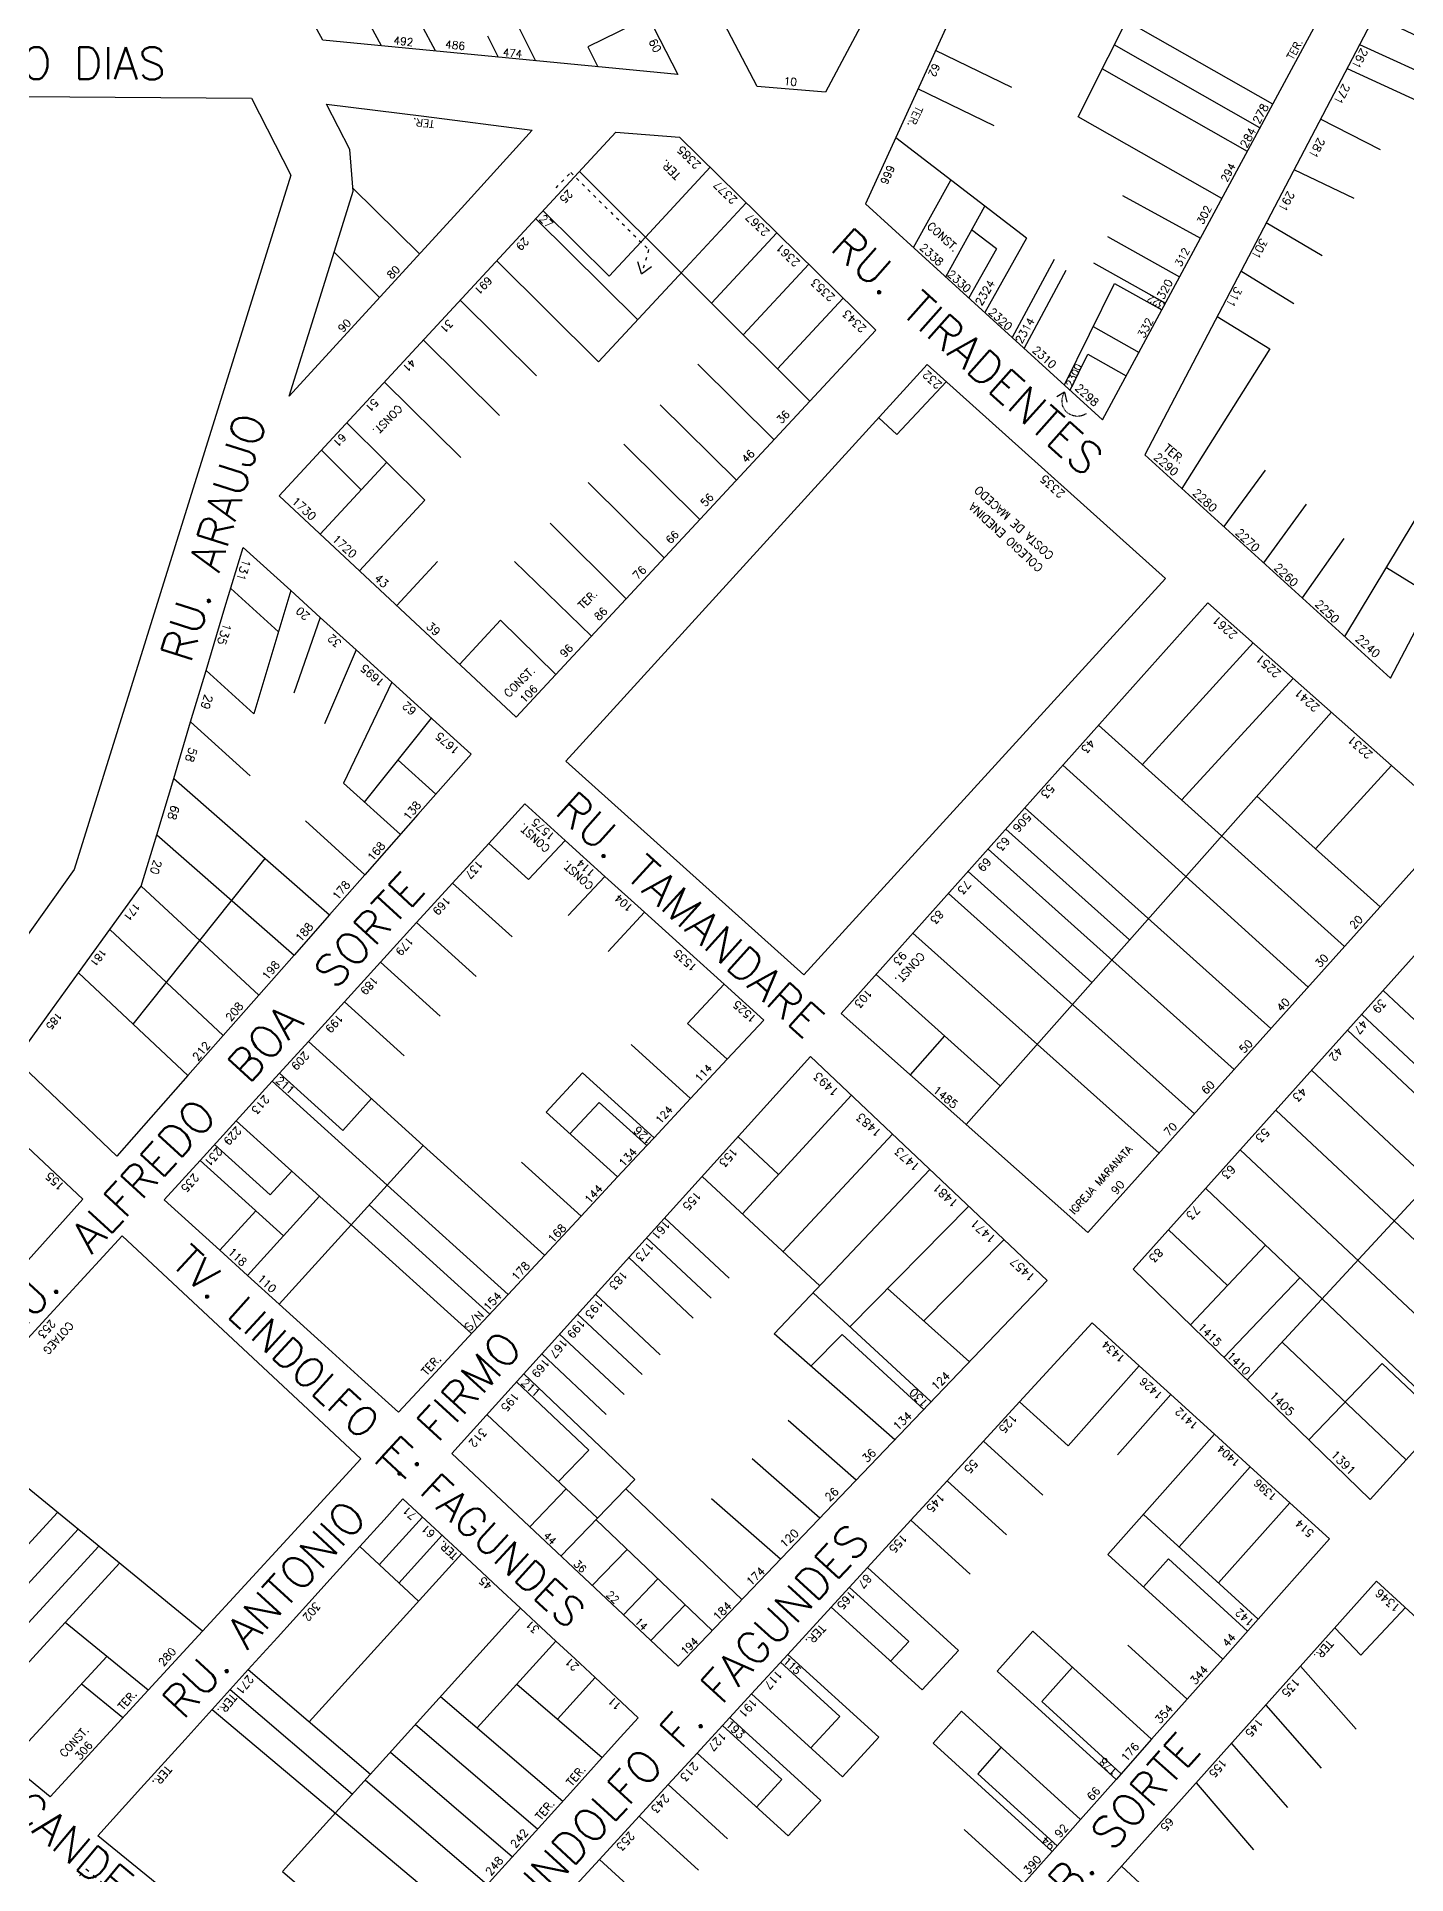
# Model space of a CAD drawing. Extents: x 714896 to 749292, y 8417558 to 8447149.
# Drawn here: x 737748.9 to 738004.6, y 8426694.1 to 8427037.1 of the extents above; entities that cross this region are included whole.
import ezdxf

# ---------------------------------------------------------------- set-up
doc = ezdxf.new("R2010")
doc.units = 0
doc.header["$MEASUREMENT"] = 0
doc.linetypes.add('ACAD_ISO03W100', pattern=[30, 12, -18])
for name, color, linetype in [('LOTE', 7, 'CONTINUOUS'), ('NUM-PORTA', 7, 'CONTINUOUS'), ('QUADRA', 6, 'CONTINUOUS'), ('TEXTO', 7, 'CONTINUOUS'), ('TEXTODERUA', 3, 'CONTINUOUS')]:
    doc.layers.add(name, color=color, linetype=linetype)
doc.styles.add('ROMANS', font='ROMANS.SHX', dxfattribs={"height": 1.5})

msp = doc.modelspace()

# ---------------------------------------------------------------- linework, layer by layer
at = {"layer": 'LOTE', "color": 7}
for p, q in [((737943.34, 8427022.14, 519.78), (737961.2, 8427057.75, 521.77)), ((737823.36, 8427034.41, 523.96), (737816.06, 8427048.04, 524.06)), ((737813.26, 8427035.39), (737808.51, 8427044.25, 0.07)), ((737838.4, 8427039.81, 524.14), (737842.04, 8427032.59, 523.96)), ((737863.1, 8427040.7, 525.04), (737851.78, 8427035.2, 0.09)), ((737979.65, 8427024.49, 517.49), (737952.32, 8427040.04, 519.83)), ((737833.07, 8427037.23, 524.06), (737835.07, 8427033.27, 523.96)), ((737851.78, 8427035.2, 0.09), (737853.66, 8427031.46)), ((737977.28, 8427020.09, 517.49), (737950.07, 8427035.57, 519.81)), ((737995.88, 8427035.59), (738014.72, 8427027.03, 0.47)), ((737930.96, 8427027.62, 520.09), (737916.7, 8427034.48, 520.48)), ((737993.56, 8427031.16, 0), (738012.48, 8427022.41, 0.43)), ((737974.92, 8427015.68, 517.49), (737947.83, 8427031.09, 519.8)), ((737927.68, 8427020.47, 520.09), (737913.43, 8427027.33, 520.48)), ((737970.13, 8427006.9, 517.49), (737943.34, 8427022.14, 519.78)), ((737999.78, 8427015.98, 0.23), (737988.59, 8427021.69, 0)), ((737933.69, 8426999.47, 519.57), (737909.27, 8427018.23, 520.48)), ((737893.25, 8426969.04, 521.96), (737850.24, 8427011.91, 519.33)), ((737874.64, 8427012.71, 521.35), (737862.53, 8426999.66, 521.37)), ((737994.84, 8427006.87, 0.17), (737983.63, 8427012.21, 0)), ((737820.35, 8426996.55), (737807.95, 8427008.83, -1.36)), ((737912.57, 8426997.73, 519.91), (737919.55, 8427010.32, 520.03)), ((737951.64, 8427007.44, 519.16), (737966.15, 8426999.5, 517.49)), ((737855.75, 8426992.39, 521.39), (737843.44, 8427004.58, 519.33)), ((737881.38, 8427006.09, 521.35), (737869.22, 8426992.99, 521.37)), ((737918.61, 8426992.24, 519.91), (737925.88, 8427005.47, 519.86)), ((737861.12, 8426984.26, 520.49), (737842.08, 8427003.11, 519.33)), ((737887.07, 8427000.49, 521.35), (737874.88, 8426987.35, 521.37)), ((737928.08, 8426997.47, 519.67), (737923.44, 8427001.04, 519.84)), ((737988.89, 8426996.17, 0.13), (737978.44, 8427002.32, 0)), ((737862.53, 8426999.66, 521.37), (737855.75, 8426992.39, 521.39)), ((737928.08, 8426997.47, 519.73), (737922.9, 8426988.31, 519.91)), ((737933.69, 8426999.47, 519.64), (737925.88, 8426985.63, 519.91)), ((737948.81, 8426999.8, 519.1), (737962.24, 8426992.23, 517.49)), ((737812.92, 8426988.43), (737804.43, 8426996.84, -0.93)), ((737853.8, 8426976.39, 520.49), (737834.78, 8426995.23, 519.33)), ((737893.04, 8426994.62, 521.35), (737880.81, 8426981.44, 521.37)), ((737938.83, 8426995.49, 519.34), (737931.01, 8426980.96, 519.91)), ((737941.06, 8426993.47, 519.34), (737933.23, 8426978.94, 519.91)), ((737946.18, 8426994.89, 519.1), (737959.61, 8426987.32, 517.49)), ((737869.59, 8426993.38, 520.48), (737853.8, 8426976.39, 520.49)), ((737940.79, 8426972.08, 519.91), (737950.13, 8426991.04, 518.79)), ((737950.13, 8426991.04, 518.79), (737958.94, 8426986.09, 517.49)), ((737983.58, 8426987.23, 0.1), (737973.71, 8426993.29, 0)), ((737842.21, 8426973.81, 520.88), (737827.99, 8426987.89, 519.33)), ((737899.48, 8426988.3, 521.35), (737887.16, 8426975.03, 521.37)), ((737969.29, 8426984.85, 0), (737979.12, 8426978.8, 0.08)), ((737835.32, 8426966.37, 520.88), (737821.11, 8426980.45, 519.33)), ((737946.15, 8426982.96, 518.76), (737954.71, 8426978.15, 517.49)), ((737941.82, 8426971.13, 519.91), (737945.11, 8426977.81, 519.52)), ((737945.11, 8426977.81, 519.52), (737952.31, 8426973.76, 517.49)), ((737979.12, 8426978.8, 0.08), (737962.69, 8426952.75, 517.86)), ((737886.58, 8426961.86, 521.96), (737872.36, 8426975.94, 521.09)), ((737828.06, 8426958.53, 520.88), (737813.85, 8426972.61, 519.33)), ((737909.51, 8426962.84, 517.64), (737918.72, 8426972.68, 520.08)), ((737879.52, 8426954.28, 521.96), (737865.31, 8426968.36, 521.09)), ((737821.39, 8426950.57, 521.38), (737806.81, 8426965.01, 519.33)), ((737906.11, 8426965.94, 516.59), (737909.51, 8426962.84, 517.64)), ((737809.48, 8426952.52, 520.38), (737802.05, 8426959.88, 519.33)), ((737872.72, 8426946.96, 521.96), (737858.5, 8426961.04, 521.09)), ((737814.24, 8426957.65, 521.44), (737801.81, 8426944.26, 518.08)), ((737978.23, 8426956.15, 517.92), (737970.5, 8426945.67, 517.86)), ((737866.05, 8426939.79, 521.96), (737851.83, 8426953.87, 521.09)), ((737821.39, 8426950.57, 521.38), (737809.17, 8426937.4, 518.08)), ((737985.92, 8426949.83, 517.92), (737977.95, 8426938.91, 517.86)), ((737993.13, 8426925.13, 517.86), (738008.6, 8426950.8, 517.92)), ((737858.98, 8426932.19, 521.96), (737844.77, 8426946.27, 521.09)), ((737992.92, 8426943.43, 517.92), (737985.18, 8426932.34, 517.86)), ((737823.76, 8426939.14, 520.14), (737816.13, 8426930.92, 518.08)), ((737852.46, 8426925.17, 521.96), (737838.12, 8426939.12, 520.19)), ((738000.88, 8426937.98, 517.93), (738009.65, 8426932.6, 517.85)), ((737835.51, 8426928.2, 520.14), (737827.88, 8426919.98, 518.08)), ((737845.8, 8426918.01, 521.96), (737835.51, 8426928.2, 520.14)), ((737955.3, 8426901.17), (737975.99, 8426923.95)), ((737962.62, 8426894.58), (737983.48, 8426917.32)), ((737990.63, 8426910.99), (737922.4, 8426834.08)), ((737947.14, 8426908.56), (737993.06, 8426867.27)), ((737940.5, 8426901.12), (737986.26, 8426859.69)), ((737987.63, 8426885.53), (738001.86, 8426901.04)), ((737976.67, 8426895.34), (737999.73, 8426874.7)), ((737933.37, 8426893.14), (737979.32, 8426851.97)), ((737929.85, 8426889.2), (737952.94, 8426868.51)), ((737926.52, 8426885.47), (737972.45, 8426844.31)), ((737922.79, 8426881.28), (737945.9, 8426860.57)), ((737919.13, 8426877.18), (737965.03, 8426836.04)), ((737912.48, 8426869.74), (737958.43, 8426828.69)), ((737756.72, 8426862.33), (737777.12, 8426843.17)), ((737905.62, 8426862.05), (737928.8, 8426841.3)), ((738000.27, 8426859.08), (738045.55, 8426816.64)), ((737996.27, 8426854.61), (738009.87, 8426841.87)), ((737918.35, 8426850.62), (737911.97, 8426843.35)), ((737993.6, 8426851.63), (738038.83, 8426809.23)), ((737986.92, 8426844.19), (738032.11, 8426801.83)), ((737900.99, 8426839.51, 514.8), (737880.59, 8426817.31, 513.82)), ((737980.24, 8426836.75), (738025.39, 8426794.42)), ((737908.65, 8426832.25, 514.8), (737888.17, 8426810.31, 513.28)), ((737879.82, 8426831.8, 514.72), (737887.39, 8426824.7, 513.84)), ((737973.56, 8426829.31), (738018.67, 8426787.02)), ((737915.62, 8426825.65, 514.8), (737886.58, 8426794.96, 513.36)), ((737895.1, 8426803.96, 512.85), (737873.12, 8426824.37, 514.72)), ((737967.17, 8426822.1, 516.25), (738011.95, 8426779.61, 516.21)), ((737922.92, 8426818.82, 514.8), (737900.71, 8426796.3, 510.52)), ((737866.12, 8426816.63, 514.72), (737878.17, 8426805.35, 513.32)), ((737862.77, 8426812.92, 514.72), (737874.81, 8426801.64, 513.32)), ((737929.45, 8426812.53, 514.8), (737914.53, 8426797.41, 511.93)), ((737960.2, 8426814.42, 516.21), (737971.2, 8426803.99, 516.2)), ((737859.42, 8426809.22, 514.72), (737871.46, 8426797.93, 513.32)), ((737964.28, 8426796.67, 516.21), (737978.33, 8426811.52, 516.2)), ((737970.55, 8426790.57, 516.21), (737984.71, 8426805.46, 516.21)), ((737853.23, 8426802.37, 514.73), (737865.27, 8426791.08, 513.32)), ((737915.9, 8426782.3, 509.94), (737893.84, 8426802.63, 513.82)), ((737907.77, 8426803.46, 513.5), (737923.06, 8426789.79, 509.94)), ((737849.88, 8426798.66, 514.73), (737861.92, 8426787.37, 513.32)), ((737846.53, 8426794.95, 514.73), (737858.57, 8426783.66, 513.32)), ((737909.1, 8426775.21, 509.94), (737886.58, 8426794.96, 513.36)), ((737899.3, 8426794.88, 510.25), (737893.44, 8426788.94, 509.13)), ((737914.51, 8426780.86, 509.94), (737899.3, 8426794.88, 512.61)), ((737843.18, 8426791.24, 514.73), (737855.22, 8426779.95, 513.32)), ((737981.49, 8426793.35, 516.23), (738004.56, 8426771.47, 516.21)), ((737838.48, 8426786.04, 514.73), (737851.96, 8426773.27, 512.45)), ((737839.82, 8426787.53, 514.73), (737860.6, 8426767.83, 511.21)), ((737932.4, 8426782.31), (737941.46, 8426774.06, 524.8)), ((737832.96, 8426779.93, 514.73), (737853.6, 8426760.57, 511.65)), ((737901.9, 8426767.69, 509.94), (737889.17, 8426778.84, 511.75)), ((737925.63, 8426774.94), (737936.73, 8426764.85)), ((737846.31, 8426767.41, 0.66), (737851.96, 8426773.27, 1.21)), ((737895.09, 8426760.57, 509.94), (737882.45, 8426771.66, 511.62)), ((737846.78, 8426753.49), (737860.6, 8426767.83, 1.35)), ((737918.87, 8426767.57), (737929.96, 8426757.48)), ((737840.95, 8426758.97), (737847.77, 8426766.04, 0.67)), ((737880.56, 8426745.4, 509.94), (737858.89, 8426766.06, 511.92)), ((737887.76, 8426752.92, 509.94), (737874.91, 8426764.2, 511.52)), ((737875.03, 8426739.62, 509.94), (737853.34, 8426760.3, 511.92)), ((737955.51, 8426761.28), (737976.96, 8426741.76)), ((737912.11, 8426760.21), (737923.2, 8426750.11)), ((737852.61, 8426748.02), (737859.06, 8426754.7, 0.63)), ((737948.87, 8426753.8), (737970.32, 8426734.28)), ((737903.99, 8426751.37), (737921, 8426735.89)), ((737960.17, 8426752.98), (737974.97, 8426739.52)), ((737858.44, 8426742.54), (737864.89, 8426749.23, 0.63)), ((737900.61, 8426747.69), (737911.7, 8426737.59)), ((737863.54, 8426737.74), (737869.99, 8426744.43, 0.63)), ((737897.23, 8426744), (737914.24, 8426728.52)), ((738004.42, 8426743.91, 514.24), (737996.12, 8426735, 513.87)), ((737996.12, 8426735, 513.87), (737991.28, 8426740.14, 513.93)), ((737934.86, 8426739.51), (737957.05, 8426719.32)), ((737952.59, 8426736.9), (737963.68, 8426726.8)), ((737887.76, 8426733.69), (737898.86, 8426723.59)), ((737889.11, 8426735.16), (737906.12, 8426719.68)), ((737984.87, 8426732.99, 513.93), (737995.25, 8426721.22, 513.66)), ((737788.4, 8426732.32), (737811.2, 8426712.79, -0.63)), ((737838.55, 8426729.59, 0.44), (737854.5, 8426715.92)), ((737928.22, 8426732.03), (737950.41, 8426711.84)), ((737785.05, 8426728.61), (737807.84, 8426709.09, -0.63)), ((737824.32, 8426727.29, 0.63), (737847.12, 8426707.77)), ((737882.35, 8426727.8), (737899.36, 8426712.32)), ((737936.55, 8426726.35), (737951.34, 8426712.89)), ((737781.69, 8426724.9), (737827.65, 8426686.27)), ((737878.29, 8426723.38), (737895.3, 8426707.9)), ((737921.58, 8426724.55), (737943.77, 8426704.36)), ((737978.36, 8426725.71, 513.93), (737988.73, 8426713.95, 513.66)), ((737819.63, 8426722.1, 0.63), (737842.42, 8426702.58)), ((737876.94, 8426721.9), (737888.03, 8426711.81)), ((737814.93, 8426716.91, 0.63), (737837.72, 8426697.39)), ((737872.21, 8426716.75), (737889.22, 8426701.27)), ((737916.27, 8426718.57), (737938.46, 8426698.38)), ((737971.94, 8426718.54, 513.93), (737982.39, 8426706.56, 513.63)), ((737924.6, 8426712.89), (737939.39, 8426699.43)), ((737810.23, 8426711.72, 0.63), (737833.02, 8426692.2)), ((737866.8, 8426710.85), (737877.89, 8426700.76)), ((737965.34, 8426711.17, 513.93), (737976.08, 8426698.69, 513.63)), ((737861.38, 8426704.96), (737872.48, 8426694.87)), ((737922.06, 8426702.49), (737933.15, 8426692.39)), ((737853.95, 8426696.86), (737865.04, 8426686.76)), ((737951.41, 8426695.62, 513.93), (737959.99, 8426687.69, 513.75)), ((737794.79, 8426694.67, 0.63), (737817.58, 8426675.15))]:
    msp.add_line(p, q, dxfattribs=at)
at = {"layer": 'LOTE', "color": 3, "linetype": 'ACAD_ISO03W100', "ltscale": 0.05, "elevation": 0}
msp.add_lwpolyline([(737845.87, 8427008.87), (737848.6, 8427011.73), (737863.15, 8426997.33), (737861.84, 8426992.84)], dxfattribs=at)
at = {"layer": 'LOTE', "color": 3, "elevation": 0}
for points in [[(737861.84, 8426992.84), (737861.11, 8426995.06)], [(737861.84, 8426992.84), (737863.7, 8426994.16)]]:
    msp.add_lwpolyline(points, dxfattribs=at)
at = {"layer": 'LOTE', "color": 7, "flags": 128}
for points in [[(737940.81, 8426970.73), (737939.35, 8426969.89)], [(737940.81, 8426970.73), (737941.23, 8426968.89)], [(737908.35, 8426733.93), (737911.7, 8426737.58)], [(737934.86, 8426739.51), (737928.22, 8426732.03)], [(737914.24, 8426728.52), (737921, 8426735.89)], [(737942.25, 8426732.78), (737936.55, 8426726.35)], [(737893.44, 8426717.7), (737898.86, 8426723.59)], [(737921.58, 8426724.55), (737916.27, 8426718.57)], [(737899.36, 8426712.32), (737906.12, 8426719.68)], [(737928.98, 8426717.82), (737924.6, 8426712.89)], [(737883.3, 8426706.65), (737888.03, 8426711.81)], [(737889.22, 8426701.27), (737895.3, 8426707.9)]]:
    msp.add_lwpolyline(points, dxfattribs=at)
at = {"layer": 'LOTE', "color": 7, "linetype": 'ACAD_ISO03W100', "ltscale": 0.003, "flags": 128}
msp.add_lwpolyline([(737944.8, 8426966.69), (737944.34, 8426966.44), (737943.71, 8426966.25), (737942.97, 8426966.21), (737942.03, 8426966.44), (737941.43, 8426966.8), (737940.92, 8426967.29), (737940.52, 8426967.99), (737940.34, 8426968.6), (737940.33, 8426969.48), (737940.48, 8426970.09), (737940.81, 8426970.73)], dxfattribs=at)
at = {"layer": 'LOTE', "color": 7, "linetype": 'CONTINUOUS', "flags": 128}
for points in [[(737785.12, 8426934.09), (737794.02, 8426926.03)], [(737796.32, 8426933.7), (737789.41, 8426910.71)], [(737801.85, 8426928.69), (737796.88, 8426914.53)], [(737780.52, 8426918.76), (737789.41, 8426910.71)], [(737815.2, 8426916.61), (737806.19, 8426897.78)], [(737777.64, 8426909.19), (737788.76, 8426899.12)], [(737810.13, 8426894.22), (737822.61, 8426909.9)], [(737823.41, 8426895.68), (737816.37, 8426902.06)], [(737774.48, 8426898.65), (737803.57, 8426873.18)], [(737816.8, 8426888.18), (737806.19, 8426897.78)], [(737799.06, 8426890.75), (737810.18, 8426880.68)], [(737771.31, 8426888.12), (737796.96, 8426865.68)], [(737766.91, 8426852.76), (737791.55, 8426883.7)], [(737833.29, 8426886.52), (737840.74, 8426879.77)], [(737840.74, 8426879.77), (737847.56, 8426887.08)], [(737848.15, 8426873.06), (737854.97, 8426880.37)], [(737768.43, 8426878.54), (737790.35, 8426858.18)], [(737826.55, 8426879.12), (737837.68, 8426869.06)], [(737855.57, 8426866.35), (737862.39, 8426873.66)], [(737762.57, 8426870.44), (737783.73, 8426850.67)], [(737819.82, 8426871.73), (737830.94, 8426861.66)], [(737813.09, 8426864.33), (737824.21, 8426854.27)], [(737870.4, 8426852.93), (737877.22, 8426860.24)], [(737974.86, 8426786.39), (738044.33, 8426861.42)], [(737806.36, 8426856.94), (737817.48, 8426846.88)], [(737799.62, 8426849.55), (737821.05, 8426830.16)], [(737794.24, 8426843.63), (737806.04, 8426832.95)], [(737844.01, 8426836.35), (737850.83, 8426843.67)], [(737792.89, 8426842.15), (737814.34, 8426822.75)], [(737806.04, 8426832.95), (737811.41, 8426838.88)], [(737848.46, 8426832.33), (737853.91, 8426838.18)], [(737786.16, 8426834.76), (737807.62, 8426815.33)], [(737782.12, 8426830.32), (737792.5, 8426820.93)], [(737794.19, 8426800.52), (737821.05, 8426830.16)], [(737779.43, 8426827.36), (737795, 8426813.27)], [(737792.5, 8426820.93), (737796.54, 8426825.36)], [(737814.34, 8426822.75), (737836.9, 8426802.33)], [(737788.27, 8426805.88), (737801.73, 8426820.67)], [(737783.07, 8426810.58), (737789.81, 8426817.97)], [(737941.46, 8426774.06), (737954.73, 8426789.02)], [(738011.28, 8426778.87), (738000.11, 8426789.48), (737986.38, 8426775.19)], [(737950.69, 8426772.42), (737960.65, 8426783.64)], [(737779.86, 8426739.51), (737732.56, 8426778.18)], [(737948.87, 8426753.8), (737968.78, 8426776.24)], [(737962.17, 8426755.22), (737975.44, 8426770.18)], [(737724.35, 8426730.74), (737752.76, 8426761.66)], [(737969.56, 8426748.49), (737982.84, 8426763.45)], [(737728.22, 8426727.57), (737756.63, 8426758.5)], [(737732.09, 8426724.41), (737760.51, 8426755.33)], [(737735.96, 8426721.24), (737764.38, 8426752.17)], [(737955.53, 8426747.74), (737960.17, 8426752.98)], [(737769.71, 8426728.47), (737754.23, 8426741.12)], [(737743.7, 8426714.91), (737761.97, 8426734.79)], [(737764.98, 8426723.31), (737757.23, 8426729.64)]]:
    msp.add_lwpolyline(points, dxfattribs=at)
for points, elevation in [([(737808.53, 8426922.63), (737802.61, 8426908.85)], 519), ([(737870.4, 8426852.93), (737877.81, 8426846.22)], 519.29), ([(737859.87, 8426848.97), (737870.99, 8426838.9)], 519.29), ([(737850.83, 8426843.67), (737864.17, 8426831.59)], 519.29), ([(737844.01, 8426836.35), (737857.35, 8426824.27)], 519.29), ([(737853.91, 8426838.18), (737862.81, 8426830.13)], 519.29), ([(737821.05, 8426830.16), (737843.72, 8426809.65)], 519.29), ([(737839.41, 8426827.02), (737850.53, 8426816.96)], 519.29), ([(737810.98, 8426819.04), (737833.49, 8426798.67)], 519.29), ([(737807.62, 8426815.33), (737830.08, 8426795.02)], 519.29)]:
    msp.add_lwpolyline(points, dxfattribs=dict(at, elevation=elevation))
at = {"layer": 'LOTE', "color": 7}
for points in [[(737820.93, 8426760.78), (737812.87, 8426751.89)], [(737824.59, 8426757.38), (737816.54, 8426748.48)], [(737828.25, 8426753.97), (737799.8, 8426722.55)], [(737809.21, 8426755.29), (737820.2, 8426745.08)], [(737839.24, 8426743.76), (737794.79, 8426694.67)], [(737845.83, 8426737.63), (737831.16, 8426721.43)], [(737853.16, 8426730.82), (737846.14, 8426723.08)]]:
    msp.add_lwpolyline(points, dxfattribs=at)
at = {"layer": 'LOTE', "color": 7, "linetype": 'ACAD_ISO03W100', "ltscale": 0.06}
msp.add_lwpolyline([(737756.9, 8426693.8), (737758.09, 8426695.14), (737766.46, 8426688.11), (737766.43, 8426686.18)], dxfattribs=at)
at = {"layer": 'QUADRA', "color": 6}
for points in [[(737763.93, 8427233.5), (737868.59, 8427030.02), (737802.31, 8427036.45), (737709.78, 8427205), (737763.93, 8427233.5)], [(737923.9, 8427078.83), (737896.17, 8427026.75), (737883.39, 8427027.78), (737800, 8427186.96), (737853.37, 8427214.6), (737923.9, 8427078.83)], [(737903.62, 8427005.87), (737947.9, 8426965.59), (737989.93, 8427043.54), (737933.58, 8427071.42), (737903.62, 8427005.87)], [(737955.76, 8426959.04), (738001.67, 8426917.38), (738053.05, 8427015.41), (737998.66, 8427040.9), (737955.76, 8426959.04)], [(737560.1, 8427027.29), (737788.99, 8427025.61), (737796.36, 8427011.22), (737755.89, 8426881.66), (737674.06, 8426766.68), (737591.45, 8426778.93), (737560.1, 8427027.29)], [(737803, 8427024.51), (737821.2, 8427022.26), (737841.38, 8427019.66), (737828.18, 8427005.1), (737812.36, 8426987.81), (737796.04, 8426969.99), (737800.93, 8426985.65), (737808, 8427008.25), (737807.34, 8427016), (737803, 8427024.51)], [(737868.92, 8427018.33), (737905.59, 8426982.3), (737838.43, 8426910.09), (737794.17, 8426951.37), (737857.01, 8427019.23), (737868.92, 8427018.33)], [(737892.09, 8426861.97), (737847.69, 8426901.88), (737915.16, 8426975.87), (737959.63, 8426935.97), (737892.09, 8426861.97)], [(737967.55, 8426931.43), (738013.84, 8426890.43), (737945.14, 8426813.87), (737899.12, 8426854.77), (737967.55, 8426931.43)], [(738021.27, 8426882.48), (738067.22, 8426840.52), (737997.84, 8426764.06), (737953.59, 8426807.05), (738021.27, 8426882.48)], [(737893.34, 8426846.76), (737937.56, 8426804.93), (737868.64, 8426732.95), (737826.39, 8426772.66), (737893.34, 8426846.76)], [(737738.83, 8426837.58), (737757.53, 8426820.11), (737697.21, 8426752.92), (737685.07, 8426762.84), (737738.83, 8426837.58)]]:
    msp.add_lwpolyline(points, close=True, dxfattribs=at)
at = {"layer": 'QUADRA', "color": 6, "linetype": 'CONTINUOUS'}
for points in [[(737745, 8426846.12), (737751.06, 8426854.51), (737756.72, 8426862.33), (737762.57, 8426870.44), (737768.43, 8426878.54), (737771.31, 8426888.12), (737774.48, 8426898.65), (737777.64, 8426909.19), (737780.52, 8426918.76), (737784.05, 8426930.53), (737787.42, 8426941.75), (737796.32, 8426933.7), (737801.85, 8426928.69), (737808.53, 8426922.63), (737815.2, 8426916.61), (737822.79, 8426909.73), (737830.02, 8426903.18), (737820.08, 8426891.9), (737810.18, 8426880.68), (737803.57, 8426873.18), (737796.96, 8426865.68), (737790.35, 8426858.18), (737783.73, 8426850.67), (737777.12, 8426843.17), (737770.22, 8426835.35), (737763.89, 8426828.17), (737754.21, 8426837.37), (737745, 8426846.12)], [(737844.48, 8426686.55), (737853.95, 8426696.86), (737861.38, 8426704.96), (737866.8, 8426710.85), (737872.21, 8426716.75), (737882.35, 8426727.8), (737889.11, 8426735.16), (737897.23, 8426744), (737903.99, 8426751.37), (737912.11, 8426760.21), (737918.87, 8426767.57), (737925.63, 8426774.94), (737932.4, 8426782.31), (737939.53, 8426790.07), (737945.92, 8426797.04), (737954.73, 8426789.02), (737960.65, 8426783.64), (737968.78, 8426776.24), (737975.44, 8426770.18), (737982.84, 8426763.45), (737990.23, 8426756.72), (737984.2, 8426749.92), (737976.96, 8426741.76), (737970.32, 8426734.28), (737963.68, 8426726.8), (737957.05, 8426719.32), (737950.41, 8426711.84), (737943.77, 8426704.36), (737938.46, 8426698.38), (737933.15, 8426692.39)]]:
    msp.add_lwpolyline(points, dxfattribs=at)
for points in [[(737772.69, 8426819.97), (737779.43, 8426827.36), (737786.16, 8426834.76), (737792.89, 8426842.15), (737799.62, 8426849.55), (737806.36, 8426856.94), (737813.09, 8426864.33), (737819.82, 8426871.73), (737826.55, 8426879.12), (737833.29, 8426886.52), (737840.02, 8426893.91), (737847.56, 8426887.08), (737854.97, 8426880.37), (737862.39, 8426873.66), (737870.2, 8426866.59), (737877.22, 8426860.24), (737884.63, 8426853.53), (737877.81, 8426846.22), (737870.99, 8426838.9), (737864.17, 8426831.59), (737862.81, 8426830.13), (737857.35, 8426824.27), (737850.53, 8426816.96), (737836.9, 8426802.33), (737829.52, 8426794.42), (737822.52, 8426786.91), (737816.44, 8426780.39), (737809.57, 8426786.6), (737802.03, 8426793.43), (737794.19, 8426800.52), (737788.27, 8426805.88), (737783.07, 8426810.58), (737772.69, 8426819.97)], [(737751.44, 8426708.58), (737743.7, 8426714.91), (737735.96, 8426721.24), (737728.22, 8426727.57), (737716.6, 8426737.07), (737710.41, 8426742.13), (737704.14, 8426747.25), (737718.92, 8426763.33), (737732.56, 8426778.18), (737750.65, 8426797.85), (737764.84, 8426813.29), (737779.97, 8426799.17), (737798.59, 8426781.79), (737809.42, 8426771.68), (737795.65, 8426756.69), (737779.86, 8426739.51), (737769.71, 8426728.47), (737751.44, 8426708.58)], [(737935.19, 8426677.5), (737999.06, 8426748.83), (738043.31, 8426708.21), (738013.58, 8426673.66), (738003.82, 8426649.97), (737935.19, 8426677.5)]]:
    msp.add_lwpolyline(points, close=True, dxfattribs=at)
at = {"layer": 'QUADRA', "color": 6}
msp.add_lwpolyline([(737772, 8426691.78), (737760.33, 8426701.32), (737768.36, 8426710.18), (737776.6, 8426719.28), (737781.69, 8426724.9), (737788.4, 8426732.32), (737793.86, 8426738.34), (737799.7, 8426744.79), (737804.24, 8426749.81), (737809.21, 8426755.29), (737813.75, 8426760.3), (737817.27, 8426764.19), (737820.77, 8426760.93), (737824.91, 8426757.08), (737828.25, 8426753.97), (737830.99, 8426751.43), (737835.08, 8426747.63), (737839.24, 8426743.76), (737842.18, 8426741.02), (737845.83, 8426737.63), (737849.42, 8426734.3), (737853.16, 8426730.82), (737853.16, 8426730.82), (737857.17, 8426727.09), (737861.21, 8426723.33), (737857.92, 8426719.69), (737854.5, 8426715.92), (737849.1, 8426709.96), (737842, 8426702.12), (737835.1, 8426694.5), (737827.65, 8426686.27)], dxfattribs=at)

# ---------------------------------------------------------------- texts
at = {"layer": 'NUM-PORTA', "color": 7, "style": 'ROMANS'}
for s, height, rotation, p in [('492', 1.442, 354.4751, (737815.46, 8427035.67)), ('486', 1.442, 354.4751, (737825.11, 8427034.95)), ('474', 1.4, 354.4751, (737835.88, 8427033.48)), ('09', 1.505, 117.1812, (737865.61, 8427034.62, -525.04)), ('261', 1.528, 242.1046, (737996.19, 8427035.09, -517.86)), ('62', 1.421, 245.4785, (737916.31, 8427032.24)), ('10', 1.437, 355.061, (737888.32, 8427028.09)), ('271', 1.528, 242.1046, (737992.83, 8427028.45, -517.86)), ('278', 1.5, 61.686, (737977.13, 8427020.67)), ('284', 1.5, 61.686, (737974.8, 8427016.19)), ('281', 1.528, 242.1046, (737988.17, 8427018.4, -517.86)), ('2385', 1.492, 135.0818, (737873, 8427013.26)), ('666', 1.424, 245.5816, (737907.86, 8427013.28)), ('294', 1.401, 61.7108, (737971.1, 8427009.83)), ('25', 1.425, 225.7206, (737848.12, 8427008.6, 519.33)), ('2377', 1.497, 135.9564, (737879.82, 8427006.75)), ('291', 1.528, 242.016, (737982.48, 8427008.45, -517.86)), ('27', 1.5, 315.7206, (737842.57, 8427002.97, 519.33)), ('302', 1.401, 61.7108, (737966.62, 8427001.91)), ('2367', 1.497, 136.0651, (737885.83, 8427000.73)), ('29', 1.425, 225.7206, (737839.94, 8426999.76, 519.33)), ('2361', 1.496, 136.1179, (737891.51, 8426995.04)), ('2338', 1.477, 317.6238, (737913.61, 8426997.57)), ('312', 1.4, 61.7178, (737962.52, 8426994.02)), ('301', 1.527, 241.9466, (737977.44, 8426999.6, -517.86)), ('80', 1.424, 45.9467, (737815.16, 8426991.75)), ('691', 1.424, 225.9467, (737833.04, 8426992.43)), ('2353', 1.494, 136.155, (737898.04, 8426988.55)), ('2330', 1.478, 317.6555, (737918.77, 8426992.59, 0.06)), ('2324', 1.478, 59.1437, (737925.27, 8426986.75, 519.88)), ('320', 1.5, 61.7255, (737959.27, 8426987.91)), ('311', 1.527, 241.9466, (737972.72, 8426990.59, -517.86)), ('322', 1.3, 151.7255, (737959.59, 8426987.31)), ('90', 1.424, 45.9467, (737806.04, 8426981.79)), ('31', 1.424, 225.9467, (737825.78, 8426984.42)), ('2343', 1.475, 136.1017, (737903.89, 8426982.74)), ('2320', 1.478, 317.6517, (737926.46, 8426985.53)), ('2314', 1.478, 60.1399, (737932.77, 8426979.68)), ('332', 1.5, 61.7255, (737955.63, 8426980.7)), ('41', 1.424, 226.0242, (737818.8, 8426977.11)), ('2310', 1.478, 317.657, (737934.66, 8426978.41)), ('232', 1.528, 137.8197, (737918.05, 8426972.29)), ('2300', 1.3, 64.9315, (737942.17, 8426971.6)), ('2298', 1.476, 317.6483, (737942.63, 8426971.35)), ('51', 1.424, 226.0466, (737811.83, 8426969.66)), ('36', 1.433, 45.7239, (737887.92, 8426964.73)), ('61', 1.424, 226.0466, (737805.81, 8426963.16)), ('46', 1.432, 45.7696, (737881.36, 8426957.39)), ('2290', 1.516, 318.2363, (737957.33, 8426958.41)), ('2335', 1.528, 137.8197, (737940.99, 8426951.94)), ('2280', 1.514, 316.7965, (737964.59, 8426951.78)), ('1730', 1.526, 317.3522, (737796.37, 8426950.2)), ('56', 1.432, 45.7677, (737873.7, 8426949.25)), ('1720', 1.526, 317.3522, (737803.94, 8426943.15)), ('66', 1.432, 45.7698, (737867.22, 8426942.3)), ('2270', 1.514, 316.6205, (737972.57, 8426944.35)), ('131', 1.596, 252.1836, (737787.4, 8426939.74)), ('2260', 1.514, 316.5689, (737979.76, 8426937.86)), ('43', 1.527, 317.3201, (737811.79, 8426935.85)), ('76', 1.5, 45.7698, (737861.09, 8426935.61)), ('2250', 1.516, 316.594, (737987.42, 8426931.04)), ('20', 1.481, 138.6672, (737800.02, 8426929.12)), ('86', 1.433, 45.7561, (737853.86, 8426927.99)), ('2261', 1.529, 138.3913, (737973.18, 8426925.61)), ('135', 1.596, 252.1836, (737783.81, 8426927.77)), ('32', 1.48, 138.6596, (737805.93, 8426924.02)), ('39', 1.527, 317.3225, (737821.48, 8426926.87)), ('2240', 1.525, 317.647, (737994.98, 8426924.53)), ('96', 1.435, 45.7246, (737847.46, 8426921.11)), ('2251', 1.532, 138.4335, (737981.3, 8426918.42)), ('1695', 1.48, 138.6596, (737813.98, 8426916.74)), ('106', 1.444, 45.5666, (737839.96, 8426912.59)), ('2241', 1.532, 138.4335, (737988.51, 8426912.04)), ('29', 1.592, 252.1283, (737780.32, 8426914.45)), ('62', 1.5, 138.6596, (737819.92, 8426911.41)), ('58', 1.59, 252.1381, (737777.41, 8426904.59)), ('1675', 1.48, 138.6596, (737827.97, 8426904.07)), ('43', 1.5, 228.289, (737945.49, 8426906.12)), ('2231', 1.532, 138.4335, (737998.42, 8426903.27)), ('138', 1.488, 50.2508, (737818.34, 8426890.69)), ('53', 1.5, 228.289, (737937.96, 8426897.69)), ('68', 1.586, 252.14, (737774.1, 8426893.8)), ('1575', 1.453, 138.0049, (737845.79, 8426888.02)), ('506', 1.5, 228.289, (737933.58, 8426892.34)), ('63', 1.5, 228.289, (737929.61, 8426887.9)), ('168', 1.488, 50.2508, (737811.64, 8426883.1)), ('20', 1.573, 252.1048, (737770.84, 8426883.6)), ('137', 1.467, 227.942, (737831.27, 8426883.52)), ('114', 1.453, 138.0112, (737853.28, 8426881.2)), ('69', 1.5, 228.289, (737926.12, 8426883.99)), ('178', 1.488, 50.2508, (737805.1, 8426875.83)), ('104', 1.453, 138.0348, (737860.39, 8426874.66)), ('73', 1.5, 228.289, (737922.37, 8426879.78)), ('171', 1.382, 231.8817, (737767.23, 8426875.56)), ('169', 1.467, 227.9505, (737825.23, 8426876.74)), ('83', 1.47, 228.3218, (737917.25, 8426874.18)), ('188', 1.488, 50.2508, (737798.2, 8426868)), ('20', 1.459, 46.2318, (737994.89, 8426870.42)), ('179', 1.467, 227.9494, (737818.3, 8426869.19)), ('1535', 1.452, 138.0432, (737872.32, 8426863.55)), ('181', 1.357, 231.128, (737761, 8426866.99)), ('198', 1.487, 50.1248, (737791.96, 8426860.9)), ('93', 1.47, 228.3218, (737910.37, 8426866.46)), ('30', 1.459, 46.2318, (737988.45, 8426863.24)), ('189', 1.467, 227.9654, (737811.71, 8426861.85)), ('208', 1.487, 50.1248, (737785.16, 8426853.18)), ('1525', 1.452, 138.0432, (737883.4, 8426853.98)), ('103', 1.471, 228.3804, (737903.95, 8426859.47)), ('40', 1.459, 46.2318, (737981.26, 8426855)), ('39', 1.527, 229.1806, (737999.84, 8426857.62)), ('185', 1.345, 230.4353, (737752.74, 8426855.12)), ('199', 1.467, 227.9692, (737805.2, 8426854.79)), ('47', 1.527, 229.1806, (737996.36, 8426853.75)), ('50', 1.459, 46.2318, (737974.31, 8426847.24)), ('212', 1.488, 50.3092, (737778.99, 8426845.82)), ('209', 1.467, 227.2207, (737798.86, 8426847.8)), ('42', 1.527, 229.1806, (737991.75, 8426848.67)), ('211', 1.467, 317.9898, (737793.42, 8426842.1)), ('114', 1.4, 47.2714, (737872.69, 8426841.86)), ('1493', 1.573, 137.4632, (737898.8, 8426840.31)), ('213', 1.467, 228.0223, (737791.42, 8426839.64)), ('1485', 1.52, 320.5172, (737916.07, 8426840.23)), ('60', 1.459, 46.2318, (737967.22, 8426839.56)), ('43', 1.527, 224.7567, (737985.09, 8426841.12)), ('124', 1.4, 47.2853, (737865.32, 8426834.08)), ('1483', 1.576, 137.446, (737906.81, 8426832.7)), ('229', 1.468, 228.1286, (737786.18, 8426833.82)), ('126', 1.5, 137.2543, (737864.02, 8426831.27)), ('70', 1.459, 46.2318, (737960.23, 8426831.76)), ('53', 1.527, 224.7567, (737978.16, 8426833.5)), ('231', 1.468, 228.1286, (737782.61, 8426829.9)), ('134', 1.5, 47.2647, (737858.5, 8426826)), ('153', 1.5, 227.5334, (737878.8, 8426829.85)), ('1473', 1.576, 137.446, (737913.95, 8426826.32)), ('63', 1.527, 224.7567, (737971.81, 8426826.64)), ('155', 1.5, 137.2275, (737754.23, 8426822.67)), ('235', 1.468, 228.1286, (737778.24, 8426825.04)), ('144', 1.5, 47.2647, (737852.12, 8426819.15)), ('1481', 1.576, 137.446, (737921.11, 8426819.55)), ('90', 1.5, 49.4336, (737950.46, 8426820.85)), ('155', 1.51, 227.5334, (737871.99, 8426821.73)), ('73', 1.527, 224.7567, (737965.19, 8426819.05)), ('168', 1.5, 47.2647, (737845.28, 8426811.82)), ('161', 1.51, 227.5334, (737866.22, 8426816.3, -514.72)), ('1471', 1.576, 137.446, (737928.14, 8426812.9)), ('173', 1.51, 227.5334, (737863.19, 8426812.27, -514.72)), ('118', 1.5, 316.6718, (737784.47, 8426810.12)), ('178', 1.5, 47.2647, (737838.49, 8426804.78)), ('1457', 1.564, 136.9804, (737935.48, 8426805.73)), ('83', 1.527, 224.7567, (737958.26, 8426811.09)), ('110', 1.5, 317.0576, (737789.97, 8426805.13)), ('154', 1.5, 47.2647, (737833.23, 8426799.14)), ('S/N', 1.5, 47.2647, (737829.72, 8426795.37)), ('193', 1.507, 229.4736, (737853.67, 8426801.6)), ('199', 1.507, 229.4736, (737850.31, 8426797.88)), ('1415', 1.5, 315.013, (737965.57, 8426796.12)), ('167', 1.507, 229.4736, (737847.02, 8426794.24)), ('1434', 1.438, 137.7583, (737952.23, 8426790.54)), ('1410', 1.5, 315.013, (737970.94, 8426790.76)), ('169', 1.507, 229.4736, (737843.68, 8426790.54)), ('124', 1.507, 43.9199, (737916.8, 8426784.3)), ('211', 1.507, 317.0894, (737839.21, 8426785.71)), ('130', 1.506, 133.9105, (737915.45, 8426782.18)), ('1426', 1.434, 137.6252, (737959.26, 8426783.66)), ('195', 1.507, 229.4736, (737837.97, 8426784.22)), ('1412', 1.436, 137.7224, (737965.89, 8426778.03)), ('1405', 1.578, 315.013, (737978.92, 8426783.32)), ('134', 1.506, 43.9105, (737909.66, 8426776.84)), ('125', 1.501, 227.422, (737931.02, 8426780.15)), ('312', 1.507, 229.4736, (737831.95, 8426777.55)), ('1404', 1.435, 137.7077, (737973.73, 8426771.08)), ('36', 1.506, 43.9102, (737903.89, 8426770.85)), ('55', 1.501, 227.4221, (737923.65, 8426771.68)), ('1391', 1.576, 314.984, (737990.36, 8426772.31)), ('1396', 1.436, 137.7247, (737980.58, 8426764.71)), ('26', 1.506, 43.9162, (737896.92, 8426763.6)), ('145', 1.501, 227.422, (737917.46, 8426765.37)), ('71', 1.451, 137.2451, (737819.92, 8426761.18)), ('61', 1.451, 137.2451, (737823.41, 8426757.81)), ('44', 1.4, 315.5694, (737843.38, 8426757.2)), ('120', 1.505, 43.9395, (737888.52, 8426754.93)), ('155', 1.501, 227.422, (737910.49, 8426757.78)), ('514', 1.443, 137.873, (737987.45, 8426757.95)), ('36', 1.4, 315.5694, (737849, 8426751.93)), ('174', 1.505, 43.9395, (737882.24, 8426747.85)), ('87', 1.502, 227.4387, (737903.8, 8426750.24)), ('45', 1.451, 137.2309, (737834.11, 8426748.1)), ('22', 1.4, 315.5694, (737855.11, 8426746.18)), ('165', 1.501, 227.422, (737900.79, 8426747.22)), ('1346', 1.539, 138.6052, (738003.62, 8426744.03)), ('302', 1.494, 230.9279, (737800.87, 8426745.1)), ('184', 1.505, 43.9395, (737876.03, 8426741.36)), ('142', 1.478, 138.4413, (737976.31, 8426741.33)), ('31', 1.451, 137.2309, (737842.88, 8426739.95)), ('14', 1.4, 315.5694, (737860.43, 8426741.18)), ('194', 1.4, 43.9395, (737869.96, 8426734.95)), ('44', 1.478, 48.4413, (737971.21, 8426736.4)), ('21', 1.451, 137.2343, (737850.24, 8426732.97)), ('115', 1.4, 317.4434, (737888.16, 8426733.74)), ('344', 1.479, 48.4478, (737965.2, 8426729.39)), ('271', 1.494, 230.9279, (737788.4, 8426731.44)), ('117', 1.502, 227.4434, (737887.18, 8426732.35)), ('135', 1.5, 228.1753, (737983.77, 8426730.91)), ('11', 1.451, 137.2343, (737858.22, 8426725.64)), ('191', 1.502, 227.4473, (737882.46, 8426727.09)), ('193', 1.502, 316.6878, (737877.39, 8426721.93)), ('354', 1.479, 48.4524, (737958.63, 8426722.12)), ('145', 1.46, 228.1753, (737976.92, 8426723.36)), ('127', 1.502, 227.4473, (737876.71, 8426720.83)), ('178', 1.479, 137.5574, (737950.91, 8426713.48)), ('176', 1.479, 48.4565, (737952.31, 8426715.04)), ('213', 1.502, 227.4473, (737871.51, 8426715.17)), ('155', 1.46, 228.1659, (737970.14, 8426715.78)), ('243', 1.502, 227.4473, (737866.07, 8426709.24)), ('66', 1.479, 48.4584, (737945.92, 8426707.72)), ('253', 1.502, 227.4473, (737859.6, 8426702.2)), ('92', 1.479, 48.4595, (737939.91, 8426700.81)), ('65', 1.46, 228.1493, (737960.23, 8426704.84)), ('94', 1.479, 138.4595, (737939.17, 8426699.67)), ('390', 1.479, 48.4595, (737934.06, 8426693.99))]:
    msp.add_text(s, height=height, rotation=rotation, dxfattribs=at).set_placement(p)
at = {"layer": 'NUM-PORTA', "style": 'ROMANS'}
for s, height, rotation, p in [('253', 1.451, 228.1817, (737751.49, 8426797.76)), ('280', 1.451, 48.0917, (737772.55, 8426732.85)), ('306', 1.451, 48.0917, (737756.98, 8426715.35)), ('242', 1.487, 49.5684, (737838.32, 8426698.89)), ('248', 1.487, 49.5684, (737833.66, 8426693.75))]:
    msp.add_text(s, height=height, rotation=rotation, dxfattribs=at).set_placement(p)
at = {"layer": 'TEXTO', "style": 'ROMANS'}
for s, height, rotation, p in [('TER.', 1.401, 61.686, (737983.44, 8427032.65)), ('TER.', 1.471, 134.9145, (737869.24, 8427011.32)), ('CONST.', 1.465, 317.3132, (737915, 8427001.55)), ('CONST.', 1.436, 225.3857, (737816.29, 8426968.5)), ('TER.', 1.523, 320.0292, (737959.13, 8426960.01)), ('COSTA DE MACEDO', 1.5187, 137.4119, (737938.91, 8426940.44)), ('COLEGIO ENEDINA', 1.5165, 137.3083, (737936.92, 8426938.14)), ('TER.', 1.441, 45.3706, (737850.85, 8426930.1)), ('CONST.', 1.494, 44.4512, (737837.01, 8426913.65)), ('CONST.', 1.455, 138.0178, (737844.89, 8426885.77)), ('CONST.', 1.453, 138.0707, (737852.97, 8426878.8)), ('CONST.', 1.476, 227.4539, (737913.76, 8426866.34)), ('183', 1.509, 227.5327, (737858.24, 8426806.92)), ('COTAEG', 1.451, 228.1817, (737754.84, 8426797.39)), ('TER.', 1.5, 47.3635, (737821.68, 8426787.09)), ('TER.', 1.4, 137.2451, (737827.65, 8426753.81)), ('TER.', 1.502, 227.4413, (737895.2, 8426740.88)), ('TER.', 1.462, 228.1987, (737989.99, 8426738.01)), ('TER.', 1.451, 48.0917, (737765, 8426724.63)), ('CONST.', 1.451, 47.3545, (737754.09, 8426715.83)), ('TER.', 1.487, 49.5684, (737848.79, 8426710.45)), ('TER.', 1.487, 49.5684, (737842.99, 8426704.05))]:
    msp.add_text(s, height=height, rotation=rotation, dxfattribs=at).set_placement(p)
at = {"layer": 'TEXTO', "color": 7, "style": 'ROMANS'}
for s, height, rotation, p in [('TER.', 1.425, 173.9958, (737823.21, 8427021.46, -519.33)), ('TER.', 1.424, 245.5816, (737913.08, 8427024.24)), ('IGREJA MARANATA', 1.4, 48.0779, (737942.59, 8426817.15)), ('TER.', 1.494, 230.9279, (737785.21, 8426727.98)), ('TER.', 1.494, 230.9279, (737773.06, 8426714.57))]:
    msp.add_text(s, height=height, rotation=rotation, dxfattribs=at).set_placement(p)
at = {"layer": 'TEXTODERUA', "style": 'ROMANS'}
for s, height, rotation, p in [('RU. JOAQUIM D. DE SOUZA', 6, 335.6596, (737937.49, 8427070.53)), ('RU. BENVINDO DIAS ', 6, 359.9273, (737694.59, 8427029.21)), ('RU. TIRADENTES', 6, 318.1903, (737896.79, 8426997.4)), ('RU. ARAUJO', 6, 72.5327, (737777.6, 8426919.92)), ('RU. TAMANDARE ', 6, 317.8987, (737845.39, 8426892.24)), ('RU.  ALFREDO  BOA  SORTE', 6, 47.409, (737744.38, 8426793.55)), ('TV. LINDOLFO F. FAGUNDES', 5.5, 317.4143, (737773.77, 8426807.96)), ('RU. ANTONIO  T. FIRMO', 6, 47.409, (737776.23, 8426722.77)), ('RU. LINDOLFO F. FAGUNDES ', 6, 47.3659, (737828.65, 8426673.32)), ('RU. B BA. CANDEAL ', 6, 320.0665, (737709.93, 8426733.8)), ('RU. SEBASTIAO B. SORTE', 6, 48.3514, (737899.46, 8426641.71))]:
    msp.add_text(s, height=height, rotation=rotation, dxfattribs=at).set_placement(p)

doc.saveas('drawing.dxf')
